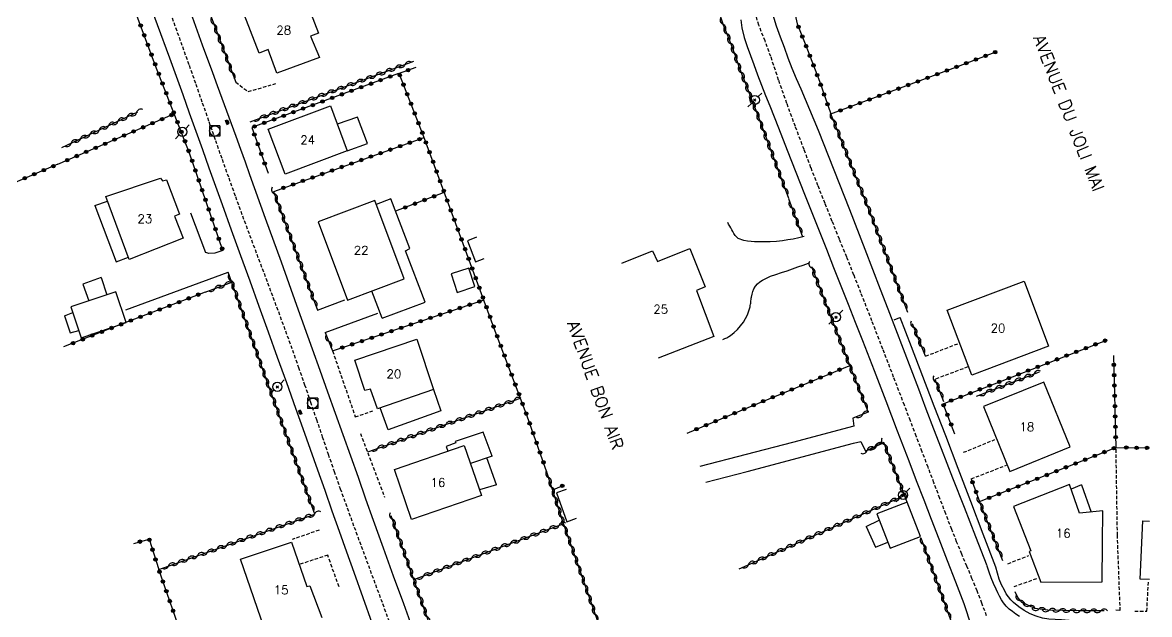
# Model space of a CAD drawing. Header units: millimetres. Extents: x 159000 to 160002, y 156999 to 158000.
# Drawn here: x 159836.4 to 160000, y 157281.5 to 157367.5 of the extents above; entities that cross this region are included whole.
import ezdxf
from ezdxf.enums import TextEntityAlignment as Align

# ---------------------------------------------------------------- set-up
doc = ezdxf.new("R2010")
doc.units = ezdxf.units.MM
doc.linetypes.add('DASHED', pattern=[0.75, 0.5, -0.25])
doc.layers.get('0').update_dxf_attribs({"linetype": 'CONTINUOUS'})
for name, color, linetype in [('W0001', 6, 'DASHED'), ('W0014', 7, 'CONTINUOUS'), ('W0017', 7, 'CONTINUOUS'), ('W0101', 7, 'CONTINUOUS'), ('W0104', 1, 'CONTINUOUS'), ('W0112', 1, 'DASHED'), ('W0310', 3, 'CONTINUOUS'), ('W0323', 7, 'CONTINUOUS'), ('W0401', 7, 'CONTINUOUS'), ('W0420', 7, 'CONTINUOUS'), ('W0473', 7, 'CONTINUOUS'), ('W0989', 7, 'CONTINUOUS'), ('W0991', 7, 'CONTINUOUS')]:
    doc.layers.add(name, color=color, linetype=linetype)
doc.styles.get("Standard").update_dxf_attribs({"font": 'romans.shx', "width": 0.85})

# ---------------------------------------------------------------- blocks, each defined once
blk = doc.blocks.new('T473')
for p, q in [((-0.166667, 0.166667), (0.166667, -0.166667)), ((-0.166667, -0.166667), (0.166667, 0.166667)), ((0.500001, 0.500001), (1.000002, 1.000002)), ((-1.000002, -1.000002), (-0.500001, -0.500001))]:
    blk.add_line(p, q)
blk.add_ellipse((0, 0), major_axis=(0.471405, 0.471405), ratio=1, start_param=5.4977871438, end_param=11.780972451)
blk = doc.blocks.new('T401')
for p, q in [((-0.3, 0.3), (0, 0.3)), ((-0.3, -0.25), (-0.3, 0.3)), ((-0.3, 0.15), (0, 0.15)), ((-0.3, 0), (0, 0)), ((0, 0.3), (0, -0.25)), ((-0.3, -0.15), (0, -0.15)), ((-0.3, -0.25), (-0.3, -0.3)), ((-0.3, -0.3), (0, -0.3)), ((0, -0.3), (0, -0.25))]:
    blk.add_line(p, q)
blk = doc.blocks.new('T420')
for p, q in [((0.75, 0.75), (-0.75, 0.75)), ((-0.75, 0.75), (-0.75, -0.75)), ((0.75, 0.75), (0.75, -0.75)), ((0.75, -0.75), (-0.75, -0.75))]:
    blk.add_line(p, q)
blk.add_ellipse((0, 0), major_axis=(-0.53, 0.53), ratio=1, start_param=3.926991, end_param=10.210176)
blk = doc.blocks.new('t310o')
at = {"color": 0, "linetype": 'Continuous'}
for centre, start, end in [((-0.5, 0.38), 216.8699, 323.1304), ((0.5, -0.37), 36.8699, 143.1303)]:
    blk.add_arc(centre, 0.625, start, end, dxfattribs=at)
blk = doc.blocks.new('t323o')
at = {"color": 0, "linetype": 'Continuous'}
for radius in [0.25, 0.15]:
    blk.add_circle((0, 0), radius, dxfattribs=at)

msp = doc.modelspace()

# ---------------------------------------------------------------- linework, layer by layer
at = {"layer": 'W0001'}
for points in [[(159976.34, 157281.34), (159975.67, 157283.15), (159974.97, 157284.96), (159974.23, 157286.74), (159973.49, 157288.53), (159972.74, 157290.31), (159972, 157292.09), (159971.29, 157293.89), (159970.42, 157296.14), (159969.56, 157298.39), (159968.71, 157300.65), (159967.85, 157302.9), (159967, 157305.16), (159966.14, 157307.41), (159965.28, 157309.66), (159964.42, 157311.92), (159962.85, 157316), (159961.28, 157320.08), (159959.7, 157324.16), (159958.11, 157328.23), (159957.08, 157330.83), (159956.04, 157333.43), (159954.99, 157336.03), (159953.94, 157338.62), (159952.9, 157341.22), (159951.86, 157343.82), (159950.84, 157346.42), (159949.85, 157349.04), (159948.58, 157352.4), (159947.34, 157355.76), (159946.15, 157359.15), (159945.02, 157362.55), (159944.19, 157364.82), (159943.27, 157367.13), (159942.55, 157369.55)], [(159858.06, 157368.19), (159859.57, 157364.01), (159860.55, 157361.29), (159861.51, 157358.57), (159862.46, 157355.84), (159863.41, 157353.12), (159864.37, 157350.39), (159865.32, 157347.66), (159866.29, 157344.94), (159867.27, 157342.22), (159868.29, 157339.43), (159869.32, 157336.64), (159870.37, 157333.86), (159871.42, 157331.08), (159872.46, 157328.3), (159873.5, 157325.51), (159874.53, 157322.72), (159875.55, 157319.93), (159876.43, 157317.42), (159877.31, 157314.9), (159878.17, 157312.38), (159879.02, 157309.86), (159879.88, 157307.34), (159880.74, 157304.82), (159881.61, 157302.31), (159882.49, 157299.8), (159883.5, 157297), (159884.51, 157294.22), (159885.54, 157291.44), (159886.57, 157288.66), (159887.6, 157285.88), (159888.63, 157283.1), (159889.65, 157280.32)]]:
    msp.add_lwpolyline(points, dxfattribs=at)
at = {"layer": 'W0014'}
for points in [[(159854.15, 157372.02), (159855.92, 157367.2), (159857.68, 157362.39), (159858.65, 157359.73), (159859.61, 157357.07), (159860.57, 157354.41), (159861.52, 157351.74), (159862.47, 157349.08), (159863.42, 157346.42), (159864.38, 157343.75), (159865.33, 157341.09), (159866.66, 157337.39), (159868, 157333.69), (159869.34, 157329.99), (159870.67, 157326.3), (159872.01, 157322.6), (159873.34, 157318.9), (159874.67, 157315.2), (159876, 157311.5), (159877.06, 157308.52), (159878.12, 157305.54), (159879.17, 157302.56), (159880.23, 157299.58), (159881.28, 157296.6), (159882.33, 157293.62), (159883.39, 157290.65), (159884.45, 157287.67), (159885.77, 157283.99), (159887.1, 157280.31)], [(159893.16, 157279.02), (159891.7, 157283.06), (159890.24, 157287.1), (159888.79, 157291.14), (159887.34, 157295.18), (159886.23, 157298.29), (159885.12, 157301.4), (159884.01, 157304.51), (159882.9, 157307.62), (159881.79, 157310.73), (159880.69, 157313.84), (159879.58, 157316.95), (159878.47, 157320.05), (159876.2, 157326.39), (159873.94, 157332.72), (159871.66, 157339.05), (159869.38, 157345.38), (159868.71, 157347.23), (159868.04, 157349.08), (159867.36, 157350.93), (159866.68, 157352.78), (159866.01, 157354.63), (159865.33, 157356.48), (159864.66, 157358.33), (159863.98, 157360.18), (159862.51, 157364.23), (159861.04, 157368.28)], [(159940.64, 157367.9), (159940.83, 157366.71), (159941.14, 157365.35), (159941.58, 157364.03), (159942.06, 157362.72), (159942.54, 157361.42), (159943.09, 157359.91), (159943.66, 157358.4), (159944.25, 157356.9), (159944.86, 157355.4)], [(159976.45, 157288.57), (159974.78, 157292.81), (159973.12, 157297.06), (159971.46, 157301.31), (159969.81, 157305.57), (159968.7, 157308.46), (159967.59, 157311.36), (159966.49, 157314.26), (159965.38, 157317.16), (159964.28, 157320.05), (159963.18, 157322.95), (159962.07, 157325.85), (159960.95, 157328.74), (159958.72, 157334.52), (159956.49, 157340.3), (159954.23, 157346.06), (159951.95, 157351.82), (159951.33, 157353.33), (159950.69, 157354.82), (159950.05, 157356.32), (159949.4, 157357.81), (159948.76, 157359.31), (159948.13, 157360.81), (159947.54, 157362.33), (159946.98, 157363.86), (159946.41, 157365.39), (159945.82, 157366.95), (159945.36, 157368.56)], [(159944.86, 157355.4), (159946.12, 157352.19), (159947.39, 157348.98), (159948.66, 157345.77), (159949.92, 157342.56), (159950.97, 157339.9), (159952.02, 157337.25), (159953.08, 157334.59), (159954.13, 157331.93), (159955.18, 157329.28), (159956.23, 157326.62), (159957.27, 157323.96), (159958.31, 157321.3), (159960.01, 157316.94), (159961.7, 157312.57), (159963.38, 157308.21), (159965.06, 157303.84), (159966.14, 157301.01), (159967.23, 157298.19), (159968.31, 157295.36), (159969.39, 157292.53), (159970.61, 157289.39), (159971.85, 157286.26), (159973.05, 157283.1), (159974.11, 157279.89)], [(159963.71, 157324.63), (159962.86, 157324.26)], [(159977.69, 157288.4), (159975.87, 157293.17), (159974.06, 157297.95), (159972.23, 157302.71), (159970.41, 157307.48), (159968.76, 157311.78), (159967.11, 157316.08), (159965.45, 157320.38), (159963.79, 157324.67)], [(159981.12, 157281.22), (159980.58, 157281.58), (159980.1, 157281.94), (159979.64, 157282.32), (159979.21, 157282.74), (159978.81, 157283.2), (159978.49, 157283.67), (159978.21, 157284.17), (159977.96, 157284.68), (159977.72, 157285.2), (159977.36, 157286.02), (159977.03, 157286.85), (159976.73, 157287.69), (159976.45, 157288.54)], [(159993.8, 157280.61), (159992.16, 157280.56), (159990.52, 157280.56), (159988.88, 157280.62), (159987.24, 157280.73), (159986.32, 157280.79), (159985.39, 157280.87), (159984.46, 157281.01), (159983.56, 157281.27), (159982.67, 157281.64), (159981.81, 157282.1), (159981.01, 157282.64), (159980.26, 157283.26), (159979.87, 157283.66), (159979.52, 157284.09), (159979.21, 157284.55), (159978.93, 157285.04), (159978.53, 157285.84), (159978.19, 157286.67), (159977.91, 157287.53), (159977.69, 157288.4)]]:
    msp.add_lwpolyline(points, dxfattribs=at)
at = {"layer": 'W0017'}
for points in [[(159862.95, 157334.05), (159860.79, 157339.82)], [(159949.85, 157336.42), (159949.07, 157336.22), (159948.28, 157336.05), (159947.49, 157335.92), (159946.69, 157335.81), (159945.82, 157335.72), (159944.94, 157335.67), (159944.07, 157335.65), (159943.19, 157335.66), (159942.67, 157335.67), (159942.14, 157335.69), (159941.61, 157335.75), (159941.1, 157335.85), (159940.82, 157335.92), (159940.55, 157336.02), (159940.29, 157336.14), (159940.06, 157336.31), (159939.83, 157336.55), (159939.65, 157336.84), (159939.5, 157337.13), (159939.34, 157337.41), (159939.19, 157337.67), (159939.04, 157337.94), (159938.89, 157338.2), (159938.75, 157338.47)], [(159865.44, 157334.37), (159864.28, 157334), (159863.4, 157333.95), (159862.95, 157334.08)], [(159938.06, 157321.49), (159938.35, 157321.6), (159938.64, 157321.73), (159938.92, 157321.89), (159939.18, 157322.06), (159939.7, 157322.48), (159940.19, 157322.94), (159940.63, 157323.44), (159941.03, 157323.98), (159941.35, 157324.51), (159941.61, 157325.07), (159941.82, 157325.65), (159942, 157326.23), (159942.04, 157326.4), (159942.07, 157326.58), (159942.09, 157326.75), (159942.11, 157326.93), (159942.12, 157327.1), (159942.14, 157327.28), (159942.16, 157327.45), (159942.2, 157327.63), (159942.3, 157328.03), (159942.41, 157328.44), (159942.57, 157328.83), (159942.78, 157329.2), (159943.08, 157329.54), (159943.43, 157329.82), (159943.8, 157330.06), (159944.18, 157330.28), (159944.95, 157330.65), (159945.76, 157330.93), (159946.57, 157331.19), (159947.38, 157331.45), (159948.15, 157331.73), (159948.93, 157332), (159949.71, 157332.27), (159950.49, 157332.53)], [(159851.34, 157325.76), (159866.23, 157331.25)], [(159879.19, 157325.75), (159883.15, 157327.22)], [(159880.31, 157322.49), (159887.96, 157325.27)], [(159956.92, 157310.05), (159957.06, 157308.89)], [(159957.06, 157308.89), (159948.15, 157306.5), (159934.7, 157303.03)], [(159935.58, 157300.75), (159941.57, 157302.31), (159957.02, 157306.41)], [(159957.02, 157306.41), (159958.11, 157306.63), (159958.77, 157305.27)]]:
    msp.add_lwpolyline(points, dxfattribs=at)
at = {"layer": 'W0101'}
for points in [[(159873.29, 157360.14), (159872.04, 157363.57), (159870.74, 157363.04), (159868.2, 157369.53), (159876.75, 157372.64), (159879.32, 157365.98), (159878.19, 157365.52), (159879.48, 157362.42)], [(159881.06, 157355.41), (159883.51, 157348.88), (159874.47, 157345.49), (159872.02, 157352.02)], [(159859.67, 157336.17), (159851.86, 157333.08), (159848.47, 157342.25), (159856.41, 157344.92), (159856.66, 157344.5), (159857.26, 157344.67), (159859.13, 157339.67), (159858.42, 157339.37)], [(159879.27, 157338.57), (159883.56, 157327.17), (159891.79, 157330.27), (159887.5, 157341.67)], [(159985.35, 157320.5), (159974.21, 157316.29), (159970.64, 157325.74), (159981.79, 157329.95)], [(159887.91, 157311.4), (159886.86, 157314.26), (159886.08, 157314.07), (159884.63, 157318.45), (159893.59, 157321.52), (159896.02, 157314.22)], [(159984.68, 157315.27), (159975.9, 157311.72), (159979.71, 157302.31), (159988.49, 157305.86)], [(159902.99, 157298.83), (159892.85, 157295.33), (159890.35, 157302.57), (159900.49, 157306.08)], [(159988.39, 157300.43), (159980.27, 157297.22), (159982.76, 157290.79), (159982.51, 157290.68), (159984.23, 157286.21), (159993.12, 157286.29), (159993.17, 157291.91), (159993.21, 157296.57), (159989.82, 157296.25)]]:
    msp.add_lwpolyline(points, close=True, dxfattribs=at)
for points in [[(159923.36, 157332.56), (159927.81, 157334.32), (159928.56, 157332.81), (159933.27, 157334.69), (159935.5, 157329.13), (159934.24, 157328.58), (159936.74, 157321.9)], [(159936.74, 157321.9), (159928.67, 157318.75)], [(160000, 157286.61), (159998.64, 157286.67), (159999.03, 157295.14), (160000, 157295.09)], [(159879.24, 157280.61), (159871.91, 157278.17), (159867.99, 157289.57), (159875.4, 157292.01), (159877.65, 157285.61), (159878.05, 157285.7), (159879.82, 157281.1)]]:
    msp.add_lwpolyline(points, dxfattribs=at)
at = {"layer": 'W0104'}
for points in [[(159883.51, 157348.88), (159886.45, 157349.92), (159884.99, 157353.76), (159882.06, 157352.74)], [(159888.6, 157324.58), (159894.82, 157326.9), (159891.95, 157334.36), (159892.6, 157334.68), (159889.83, 157341.89), (159887.72, 157341.09)], [(159846.86, 157340.92), (159848.71, 157341.58)], [(159846.86, 157340.92), (159849.95, 157332.75), (159851.73, 157333.42)], [(159902.29, 157336.32), (159900.97, 157335.81), (159902.15, 157332.76)], [(159902.15, 157332.76), (159903.38, 157333.24)], [(159847.79, 157330.47), (159845.13, 157329.49), (159845.97, 157327.07)], [(159847.79, 157330.47), (159848.6, 157327.96)], [(159888.6, 157324.58), (159887.09, 157328.5)], [(159842.47, 157324.88), (159843.66, 157325.38)], [(159842.47, 157324.88), (159843.28, 157322.44), (159844.54, 157322.77)], [(159896.02, 157314.22), (159897.08, 157311.1), (159889.47, 157308.33), (159888.31, 157311.54)], [(159904.53, 157304.5), (159903.23, 157308.01), (159899.17, 157306.65), (159899.27, 157306.45), (159897.86, 157305.94), (159898.1, 157305.25)], [(159904.53, 157304.5), (159901.39, 157303.46)], [(159905.2, 157300.37), (159903.8, 157304.26)], [(159905.2, 157300.37), (159902.73, 157299.61)], [(159915.3, 157299.7), (159913.87, 157299.19), (159915.37, 157295), (159916.79, 157295.51)], [(159990.14, 157300.36), (159988.62, 157299.74)], [(159990.14, 157300.36), (159991.54, 157296.41)], [(159958.87, 157294.33), (159960.77, 157295.25)], [(159958.87, 157294.33), (159960.21, 157291.3), (159962.02, 157292.01)]]:
    msp.add_lwpolyline(points, dxfattribs=at)
for points in [[(159899.49, 157328.3), (159902.05, 157329.15), (159901.16, 157331.83), (159898.6, 157330.98)], [(159849.91, 157328.4), (159843.38, 157326.2), (159844.89, 157321.72), (159851.42, 157323.93)], [(159966.73, 157292.85), (159964.81, 157297.82), (159960.43, 157296.14), (159962.35, 157291.16)]]:
    msp.add_lwpolyline(points, close=True, dxfattribs=at)
at = {"layer": 'W0112'}
for points in [[(159867.31, 157358.84), (159869.12, 157357.47), (159873.14, 157358.64)], [(159967.5, 157319.05), (159972.49, 157320.98)], [(159881.38, 157319.81), (159884.67, 157310.22), (159887.2, 157311.1)], [(159973.63, 157317.49), (159968.85, 157315.69)], [(159885.42, 157307.83), (159888.92, 157298.59)], [(159973, 157305.08), (159977.54, 157306.92)], [(159995.75, 157282.09), (159995.35, 157293.02), (159995.14, 157305.79)], [(159974.12, 157301.23), (159979.26, 157303.23)], [(159879.42, 157293.77), (159875.53, 157292.43)], [(159882.31, 157285.54), (159880.67, 157290.15), (159876.66, 157288.82)], [(159979.43, 157288.9), (159982.48, 157290.1)], [(159980.34, 157285.59), (159983.83, 157286.82)], [(159997.87, 157281.99), (159999.62, 157282.01), (159999.85, 157286.21)], [(159995.1, 157282.18), (159995.74, 157282.12)]]:
    msp.add_lwpolyline(points, dxfattribs=at)
at = {"layer": 'W0310'}
for points in [[(159863.34, 157369.33), (159867.32, 157358.84)], [(159937.53, 157368.91), (159938.09, 157367.17), (159938.78, 157365.51), (159939.41, 157363.86), (159939.87, 157362.56), (159940.34, 157361.25), (159940.83, 157359.96), (159941.32, 157358.66), (159941.83, 157357.37), (159942.33, 157356.08), (159942.82, 157354.78), (159943.31, 157353.49), (159944.39, 157350.61), (159945.46, 157347.74), (159946.53, 157344.86), (159947.6, 157341.98)], [(159869.39, 157353.09), (159893.2, 157361.88)], [(159842.05, 157349.33), (159853.1, 157354.51)], [(159964.89, 157325.39), (159959.5, 157339.78), (159953.74, 157354.22)], [(159872.82, 157342.98), (159879.19, 157325.75)], [(159947.6, 157341.95), (159949.63, 157336.37)], [(159950.92, 157332.05), (159956.45, 157317.72), (159959.15, 157310.92)], [(159878.8, 157296.1), (159872.01, 157314.93), (159866.23, 157331.25)], [(159862.89, 157328.36), (159866.77, 157329.78)], [(159967.5, 157319.05), (159965.57, 157323.76)], [(159880.31, 157322.49), (159881.35, 157319.8)], [(159968.85, 157315.69), (159970.11, 157312.44)], [(159974.87, 157313.22), (159984.02, 157316.79)], [(159886.52, 157305.17), (159908.66, 157312.93)], [(159959.15, 157310.92), (159956.92, 157310.05)], [(159964.81, 157297.82), (159961.41, 157306.52), (159958.77, 157305.27)], [(159958.77, 157305.27), (159961.12, 157306.37)], [(159920.02, 157280.14), (159914.86, 157294.91), (159912.5, 157302.21)], [(159940.41, 157288.17), (159964.43, 157298.81)], [(159978.72, 157289.33), (159975.33, 157297.92)], [(159856.13, 157288.08), (159878.8, 157296.1)], [(159889.86, 157295.92), (159896.15, 157278.18), (159901.45, 157262.78)], [(159893.17, 157286.6), (159914.84, 157294.68)], [(159966.81, 157292.65), (159975.34, 157269.15)], [(159993.43, 157282.08), (159989.71, 157282.06), (159985.23, 157282.17), (159983.36, 157282.38), (159981.5, 157283.27), (159980.88, 157284), (159980.48, 157284.81)]]:
    msp.add_lwpolyline(points, dxfattribs=at)
at = {"layer": 'W0323'}
for points in [[(159865.44, 157334.37), (159860.6, 157348.55), (159855.83, 157360.83), (159850.76, 157374.44), (159847.9, 157381.02), (159845.54, 157383.76), (159842.82, 157384.63), (159840.16, 157384.27), (159836.02, 157383.2), (159831.63, 157381.34), (159823.02, 157377.31), (159807.3, 157370.22)], [(159952.14, 157381.88), (159950.68, 157379.07), (159949.01, 157375.37), (159948.38, 157372.77), (159948.16, 157370.38), (159948.86, 157367.31), (159950.12, 157364.15), (159952.07, 157359.01), (159953.74, 157354.22)], [(159953.74, 157354.22), (159972.26, 157361.16), (159977.82, 157363.28)], [(159890.93, 157360.09), (159869.65, 157352.26), (159872.03, 157345.6)], [(159890.93, 157360.09), (159893.51, 157361.02)], [(159912.5, 157302.21), (159909.63, 157310.35), (159905.01, 157322.68), (159899.61, 157337.34), (159894.64, 157350.9), (159891.05, 157360.1)], [(159841.47, 157346.92), (159858.24, 157354.18)], [(159872.83, 157342.98), (159894.68, 157350.79)], [(159841.47, 157346.92), (159833.92, 157343.71)], [(159897.45, 157342.76), (159890.53, 157340.12)], [(159862.89, 157328.36), (159850.57, 157323.63), (159842.29, 157320.4)], [(159881.38, 157319.81), (159903.37, 157327.22)], [(159971.76, 157307.73), (159970.02, 157312.14), (159993.91, 157321.44)], [(159994.79, 157319.14), (159995.14, 157305.79)], [(159932.85, 157307.86), (159940.9, 157311.26), (159956.37, 157317.66)], [(159975.33, 157297.92), (159995.14, 157305.79)], [(159995.14, 157305.79), (160000, 157305.71)], [(159974.12, 157301.23), (159975.33, 157297.92)], [(159913.36, 157299.63), (159915.07, 157300.35)], [(159852.54, 157291.86), (159854.73, 157292.49), (159856.13, 157288.08)], [(159864.62, 157263.64), (159856.13, 157288.08)]]:
    msp.add_lwpolyline(points, dxfattribs=at)

# ---------------------------------------------------------------- block references
at = {"layer": 'W0310'}
for p, rotation in [((159864.13, 157367.25), 290.7503505491156), ((159938.07, 157367.24), 287.7497626309539), ((159864.66, 157365.85), 290.7503505491156), ((159938.64, 157365.85), 292.5621127834419), ((159865.19, 157364.45), 290.7503505491156), ((159939.18, 157364.46), 291.0223645723393), ((159865.72, 157363.04), 290.7503505491156), ((159939.7, 157363.05), 289.2205860376129), ((159866.25, 157361.64), 290.7503505491156), ((159890.5, 157360.88), 20.26102310142961), ((159891.9, 157361.4), 20.26102310142961), ((159940.2, 157361.63), 289.9704183495064), ((159866.78, 157360.24), 290.7503505491156), ((159886.27, 157359.32), 20.26102310142961), ((159887.68, 157359.84), 20.26102310142961), ((159889.09, 157360.36), 20.26102310142961), ((159940.73, 157360.23), 290.5557640058265), ((159941.26, 157358.83), 290.9765948818413), ((159882.05, 157357.77), 20.26102310142961), ((159883.46, 157358.29), 20.26102310142961), ((159884.87, 157358.8), 20.26102310142961), ((159941.8, 157357.43), 291.1890923083458), ((159877.83, 157356.21), 20.26102310142961), ((159879.24, 157356.73), 20.26102310142961), ((159880.65, 157357.25), 20.26102310142961), ((159942.34, 157356.03), 291.0326226476303), ((159852.92, 157354.42), 25.10141719992149), ((159873.61, 157354.65), 20.26102310142961), ((159875.02, 157355.17), 20.26102310142961), ((159876.42, 157355.69), 20.26102310142961), ((159942.88, 157354.63), 290.7073815623601), ((159848.84, 157352.52), 25.10141719992149), ((159850.2, 157353.15), 25.10141719992149), ((159851.56, 157353.79), 25.10141719992149), ((159870.8, 157353.61), 20.26102310142961), ((159872.2, 157354.13), 20.26102310142961), ((159943.41, 157353.23), 290.4869117881512), ((159954.08, 157353.37), 111.7630703597302), ((159846.13, 157351.24), 25.10141719992149), ((159847.49, 157351.88), 25.10141719992149), ((159943.94, 157351.82), 290.4869117881512), ((159954.63, 157351.97), 111.7630703597302), ((159955.19, 157350.58), 111.7630703597302), ((159843.41, 157349.97), 25.10141719992149), ((159844.77, 157350.61), 25.10141719992149), ((159944.46, 157350.42), 290.4394225165354), ((159944.99, 157349.01), 290.4394225165354), ((159955.74, 157349.19), 111.7630703597302), ((159945.51, 157347.6), 290.3919356256263), ((159956.3, 157347.79), 111.7630703597302), ((159946.03, 157346.2), 290.3919356256263), ((159956.86, 157346.4), 111.7630703597302), ((159946.55, 157344.79), 290.3444511176623), ((159957.41, 157345.01), 111.7630703597302), ((159872.95, 157342.63), 290.2873922330792), ((159947.08, 157343.39), 290.3444511176623), ((159957.97, 157343.62), 111.7630703597302), ((159873.47, 157341.23), 290.2873922330792), ((159958.53, 157342.22), 111.7630703597302), ((159959.08, 157340.83), 111.7630703597302), ((159873.99, 157339.82), 290.2873922330792), ((159948.09, 157340.6), 290.0465971492284), ((159948.6, 157339.19), 290.0465971492284), ((159959.63, 157339.43), 110.5403417706906), ((159874.51, 157338.41), 290.2873922330792), ((159949.12, 157337.78), 290.0465971492284), ((159960.16, 157338.03), 110.5403417706906), ((159875.03, 157337.01), 290.2873922330792), ((159960.68, 157336.62), 110.5403417706906), ((159875.55, 157335.6), 290.2873922330792), ((159876.07, 157334.19), 290.2873922330792), ((159961.21, 157335.22), 110.5403417706906), ((159876.59, 157332.78), 290.2873922330792), ((159961.74, 157333.81), 110.5403417706906), ((159877.11, 157331.38), 290.2873922330792), ((159950.98, 157331.88), 291.1189449645356), ((159962.26, 157332.41), 110.5403417706906), ((159962.79, 157331.01), 110.5403417706906), ((159866.67, 157330), 109.4857455814355), ((159877.63, 157329.97), 290.2873922330792), ((159951.52, 157330.48), 291.1189449645356), ((159963.31, 157329.6), 110.5403417706906), ((159864.3, 157328.88), 19.98903616637424), ((159865.71, 157329.39), 19.98903616637424), ((159867.17, 157328.59), 109.4857455814355), ((159878.15, 157328.56), 290.2873922330792), ((159952.06, 157329.08), 291.1189449645356), ((159952.6, 157327.68), 291.1189449645356), ((159963.84, 157328.2), 110.5403417706906), ((159867.67, 157327.17), 109.4857455814355), ((159878.67, 157327.16), 290.2873922330792), ((159953.14, 157326.28), 291.1189449645356), ((159964.37, 157326.79), 110.5403417706906), ((159868.17, 157325.76), 109.4857455814355), ((159868.67, 157324.35), 109.4857455814355), ((159953.68, 157324.88), 291.1189449645356), ((159869.18, 157322.93), 109.4857455814355), ((159954.22, 157323.49), 291.1189449645356), ((159965.79, 157323.21), 112.286441535725), ((159869.68, 157321.52), 109.4857455814355), ((159880.81, 157321.2), 291.1432912475834), ((159954.76, 157322.09), 291.1189449645356), ((159966.36, 157321.82), 112.286441535725), ((159870.18, 157320.1), 109.4857455814355), ((159955.3, 157320.69), 291.1189449645356), ((159966.93, 157320.43), 112.286441535725), ((159870.68, 157318.69), 109.4857455814355), ((159955.84, 157319.29), 291.1189449645356), ((159956.38, 157317.89), 291.1189449645356), ((159871.18, 157317.27), 109.4857455814355), ((159956.94, 157316.49), 291.6720377665523), ((159871.68, 157315.86), 109.4857455814355), ((159872.18, 157314.45), 109.8319532603386), ((159957.49, 157315.1), 291.6720377665523), ((159969.03, 157315.24), 291.218149926148), ((159980.46, 157315.4), 21.31181572480441), ((159981.86, 157315.94), 21.31181572480441), ((159983.25, 157316.49), 21.31181572480441), ((159872.69, 157313.04), 109.8319532603386), ((159958.04, 157313.71), 291.6720377665523), ((159969.57, 157313.84), 291.218149926148), ((159976.27, 157313.76), 21.31181572480441), ((159977.66, 157314.31), 21.31181572480441), ((159979.06, 157314.85), 21.31181572480441), ((159873.2, 157311.63), 109.8319532603386), ((159906.34, 157312.12), 19.31758816511723), ((159907.75, 157312.62), 19.31758816511723), ((159958.6, 157312.31), 291.6720377665523), ((159873.71, 157310.21), 109.8319532603386), ((159900.67, 157310.13), 19.31758816511723), ((159902.09, 157310.63), 19.31758816511723), ((159903.51, 157311.13), 19.31758816511723), ((159904.92, 157311.62), 19.31758816511723), ((159958.32, 157310.59), 201.3260657825282), ((159874.22, 157308.8), 109.8319532603386), ((159896.43, 157308.65), 19.31758816511723), ((159897.84, 157309.14), 19.31758816511723), ((159899.26, 157309.64), 19.31758816511723), ((159874.72, 157307.39), 109.8319532603386), ((159892.18, 157307.16), 19.31758816511723), ((159893.6, 157307.65), 19.31758816511723), ((159895.01, 157308.15), 19.31758816511723), ((159875.23, 157305.98), 109.8319532603386), ((159887.93, 157305.67), 19.31758816511723), ((159889.35, 157306.16), 19.31758816511723), ((159890.77, 157306.66), 19.31758816511723), ((159959, 157305.38), 205.2397685500058), ((159960.13, 157305.9), 24.91833737635957), ((159960.35, 157306.02), 205.2397685500058), ((159961.53, 157306.2), 111.3957178853585), ((159962.08, 157304.81), 111.3957178853585), ((159875.74, 157304.57), 109.8319532603386), ((159876.25, 157303.16), 109.8319532603386), ((159962.62, 157303.41), 111.3957178853585), ((159876.76, 157301.75), 109.8319532603386), ((159912.75, 157301.43), 107.939200432299), ((159963.17, 157302.01), 111.3957178853585), ((159877.27, 157300.34), 109.8319532603386), ((159913.21, 157300), 107.939200432299), ((159963.72, 157300.62), 111.3957178853585), ((159877.78, 157298.93), 109.8319532603386), ((159913.67, 157298.57), 107.939200432299), ((159963.72, 157298.5), 23.89685526184325), ((159964.26, 157299.22), 111.3957178853585), ((159878.29, 157297.52), 109.8319532603386), ((159914.14, 157297.15), 107.939200432299), ((159960.98, 157297.28), 23.89685526184325), ((159962.35, 157297.89), 23.89685526184325), ((159975.41, 157297.71), 111.5292718591806), ((159877.34, 157295.59), 19.48841044714214), ((159878.75, 157296.09), 19.48841044714214), ((159890.07, 157295.35), 289.5028670863304), ((159914.6, 157295.72), 107.939200432299), ((159956.87, 157295.46), 23.89685526184325), ((159958.24, 157296.07), 23.89685526184325), ((159959.61, 157296.67), 23.89685526184325), ((159975.96, 157296.31), 111.5292718591806), ((159976.51, 157294.91), 111.5292718591806), ((159873.1, 157294.09), 19.48841044714214), ((159874.51, 157294.59), 19.48841044714214), ((159875.92, 157295.09), 19.48841044714214), ((159890.57, 157293.93), 289.5028670863304), ((159912.85, 157293.94), 20.44584889526477), ((159914.26, 157294.46), 20.44584889526477), ((159915.07, 157294.3), 109.2465085325429), ((159952.75, 157293.63), 23.89685526184325), ((159954.12, 157294.24), 23.89685526184325), ((159955.49, 157294.85), 23.89685526184325), ((159977.06, 157293.52), 111.5292718591806), ((159867.44, 157292.09), 19.48841044714214), ((159868.85, 157292.59), 19.48841044714214), ((159870.27, 157293.09), 19.48841044714214), ((159871.68, 157293.59), 19.48841044714214), ((159891.07, 157292.52), 289.5028670863304), ((159908.64, 157292.36), 20.44584889526477), ((159910.04, 157292.89), 20.44584889526477), ((159911.45, 157293.41), 20.44584889526477), ((159915.57, 157292.88), 109.2465085325429), ((159950.01, 157292.42), 23.89685526184325), ((159951.38, 157293.03), 23.89685526184325), ((159967.15, 157291.71), 289.9506020590092), ((159977.62, 157292.12), 111.5292718591806), ((159863.2, 157290.58), 19.48841044714214), ((159864.61, 157291.08), 19.48841044714214), ((159866.03, 157291.58), 19.48841044714214), ((159891.57, 157291.11), 289.5028670863304), ((159904.42, 157290.79), 20.44584889526477), ((159905.82, 157291.32), 20.44584889526477), ((159907.23, 157291.84), 20.44584889526477), ((159916.06, 157291.46), 109.2465085325429), ((159916.56, 157290.05), 109.2465085325429), ((159945.89, 157290.6), 23.89685526184325), ((159947.27, 157291.2), 23.89685526184325), ((159948.64, 157291.81), 23.89685526184325), ((159967.66, 157290.3), 289.9506020590092), ((159978.17, 157290.73), 111.5292718591806), ((159858.96, 157289.08), 19.48841044714214), ((159860.37, 157289.58), 19.48841044714214), ((159861.78, 157290.08), 19.48841044714214), ((159892.07, 157289.69), 289.5028670863304), ((159892.57, 157288.28), 289.5028670863304), ((159900.2, 157289.22), 20.44584889526477), ((159901.61, 157289.74), 20.44584889526477), ((159903.01, 157290.27), 20.44584889526477), ((159917.05, 157288.63), 109.2465085325429), ((159941.78, 157288.77), 23.89685526184325), ((159943.15, 157289.38), 23.89685526184325), ((159944.52, 157289.99), 23.89685526184325), ((159968.17, 157288.89), 289.9506020590092), ((159857.54, 157288.58), 19.48841044714214), ((159893.07, 157286.86), 289.5028670863304), ((159894.58, 157287.12), 20.44584889526477), ((159895.99, 157287.65), 20.44584889526477), ((159897.39, 157288.17), 20.44584889526477), ((159898.8, 157288.7), 20.44584889526477), ((159917.55, 157287.22), 109.2465085325429), ((159968.68, 157287.48), 289.9506020590092), ((159893.57, 157285.45), 289.5028670863304), ((159918.04, 157285.8), 109.2465085325429), ((159969.19, 157286.07), 289.9506020590092), ((159894.07, 157284.04), 289.5028670863304), ((159918.54, 157284.38), 109.2465085325429), ((159969.71, 157284.66), 289.9506020590092), ((159981.26, 157283.55), 130.3622675225431), ((159894.57, 157282.62), 289.5028670863304), ((159919.03, 157282.97), 109.2465085325429), ((159970.22, 157283.25), 289.9506020590092), ((159970.73, 157281.84), 289.9506020590092), ((159982.52, 157282.78), 154.5628679905717), ((159895.07, 157281.21), 289.5028670863304), ((159919.52, 157281.55), 109.2465085325429), ((159983.93, 157282.32), 173.5956472736159), ((159985.42, 157282.17), 178.5321806747237), ((159986.92, 157282.13), 178.5321806747237), ((159988.42, 157282.09), 178.5321806747237), ((159989.92, 157282.06), 180.3085364871363), ((159991.42, 157282.07), 180.3085364871363), ((159992.92, 157282.07), 180.3085364871363)]:
    msp.add_blockref('t310o', p, dxfattribs=dict(at, rotation=rotation))
at = {"layer": 'W0323'}
for p, rotation in [((159853.51, 157367.06), 110.4355111779796), ((159949.03, 157366.87), 291.7326233175373), ((159854.03, 157365.65), 110.4355111779796), ((159854.56, 157364.25), 110.4355111779796), ((159949.59, 157365.47), 291.7326233175373), ((159855.08, 157362.84), 110.4355111779796), ((159950.14, 157364.08), 290.8155484427317), ((159950.68, 157362.68), 290.8155484427317), ((159976.2, 157362.66), 20.9004057182895), ((159977.6, 157363.2), 20.9004057182895), ((159855.61, 157361.44), 110.4355111779796), ((159951.21, 157361.28), 290.8155484427317), ((159972, 157361.06), 20.54282515074337), ((159973.4, 157361.59), 20.9004057182895), ((159974.8, 157362.13), 20.9004057182895), ((159856.14, 157360.04), 111.1935601965533), ((159889.76, 157359.66), 200.1899184191097), ((159891.13, 157359.88), 111.3304397765557), ((159892.34, 157360.59), 19.83572711003583), ((159951.74, 157359.87), 290.8155484427317), ((159967.78, 157359.48), 20.54282515074337), ((159969.19, 157360.01), 20.54282515074337), ((159970.59, 157360.53), 20.54282515074337), ((159856.68, 157358.64), 111.1935601965533), ((159885.54, 157358.1), 200.1899184191097), ((159886.95, 157358.62), 200.1899184191097), ((159888.35, 157359.14), 200.1899184191097), ((159891.68, 157358.48), 111.3304397765557), ((159952.26, 157358.47), 289.1599922986518), ((159963.57, 157357.9), 20.54282515074337), ((159964.97, 157358.43), 20.54282515074337), ((159966.38, 157358.95), 20.54282515074337), ((159857.22, 157357.24), 111.1935601965533), ((159881.32, 157356.55), 200.1899184191097), ((159882.72, 157357.07), 200.1899184191097), ((159884.13, 157357.59), 200.1899184191097), ((159892.22, 157357.09), 111.3304397765557), ((159952.75, 157357.05), 289.1599922986518), ((159959.36, 157356.32), 20.54282515074337), ((159960.76, 157356.85), 20.54282515074337), ((159962.16, 157357.37), 20.54282515074337), ((159857.77, 157355.84), 111.1935601965533), ((159858.31, 157354.44), 111.1935601965533), ((159875.68, 157354.48), 200.1899184191097), ((159877.09, 157355), 200.1899184191097), ((159878.5, 157355.51), 200.1899184191097), ((159879.91, 157356.03), 200.1899184191097), ((159892.77, 157355.69), 111.3304397765557), ((159953.24, 157355.63), 289.1599922986518), ((159955.14, 157354.74), 20.54282515074337), ((159956.55, 157355.27), 20.54282515074337), ((159957.95, 157355.8), 20.54282515074337), ((159855.23, 157352.88), 23.42006294437499), ((159856.61, 157353.48), 23.42006294437499), ((159857.99, 157354.07), 23.42006294437499), ((159858.85, 157353.04), 111.1935601965533), ((159871.46, 157352.93), 200.1899184191097), ((159872.87, 157353.44), 200.1899184191097), ((159874.28, 157353.96), 200.1899184191097), ((159893.31, 157354.29), 111.3304397765557), ((159893.86, 157352.89), 111.3304397765557), ((159852.48, 157351.69), 23.42006294437499), ((159853.86, 157352.28), 23.42006294437499), ((159859.39, 157351.64), 111.1935601965533), ((159870.01, 157351.25), 289.6729048418046), ((159870.05, 157352.41), 200.1899184191097), ((159894.41, 157351.5), 111.3304397765557), ((159848.35, 157349.9), 23.42006294437499), ((159849.73, 157350.5), 23.42006294437499), ((159851.1, 157351.09), 23.42006294437499), ((159859.94, 157350.25), 111.1935601965533), ((159870.51, 157349.84), 289.6729048418046), ((159891.19, 157349.54), 19.65465451115313), ((159892.6, 157350.05), 19.65465451115313), ((159894.02, 157350.55), 19.65465451115313), ((159894.93, 157350.09), 110.1294772124909), ((159844.22, 157348.11), 23.42006294437499), ((159845.6, 157348.71), 23.42006294437499), ((159846.98, 157349.3), 23.42006294437499), ((159860.48, 157348.85), 111.1935601965533), ((159871.02, 157348.43), 289.6729048418046), ((159886.95, 157348.03), 19.65465451115313), ((159888.36, 157348.53), 19.65465451115313), ((159889.78, 157349.04), 19.65465451115313), ((159895.45, 157348.68), 110.1294772124909), ((159840.83, 157346.64), 203.0110510581507), ((159842.85, 157347.51), 23.42006294437499), ((159860.98, 157347.43), 108.8763745906618), ((159871.52, 157347.02), 289.6729048418046), ((159882.71, 157346.52), 19.65465451115313), ((159884.13, 157347.02), 19.65465451115313), ((159885.54, 157347.53), 19.65465451115313), ((159895.97, 157347.28), 110.1294772124909), ((159836.68, 157344.89), 203.0110510581507), ((159838.06, 157345.47), 203.0110510581507), ((159839.44, 157346.06), 203.0110510581507), ((159861.46, 157346.01), 108.8763745906618), ((159878.48, 157345), 19.65465451115313), ((159879.89, 157345.51), 19.65465451115313), ((159881.3, 157346.01), 19.65465451115313), ((159896.48, 157345.87), 110.1294772124909), ((159861.95, 157344.59), 108.8763745906618), ((159862.43, 157343.17), 108.8763745906618), ((159874.24, 157343.49), 19.65465451115313), ((159875.65, 157343.99), 19.65465451115313), ((159877.06, 157344.5), 19.65465451115313), ((159897, 157344.46), 110.1294772124909), ((159897.52, 157343.05), 110.1294772124909), ((159862.92, 157341.75), 108.8763745906618), ((159894.73, 157341.72), 200.9043297922812), ((159896.13, 157342.26), 200.9043297922812), ((159898.03, 157341.64), 110.1294772124909), ((159863.4, 157340.34), 108.8763745906618), ((159891.93, 157340.65), 200.9043297922812), ((159893.33, 157341.19), 200.9043297922812), ((159898.55, 157340.23), 110.1294772124909), ((159863.89, 157338.92), 108.8763745906618), ((159899.06, 157338.83), 110.1294772124909), ((159864.37, 157337.5), 108.8763745906618), ((159899.58, 157337.42), 110.1294772124909), ((159864.86, 157336.08), 108.8763745906618), ((159900.1, 157336.01), 110.2156213026456), ((159865.34, 157334.66), 108.8763745906618), ((159900.62, 157334.6), 110.2156213026456), ((159901.14, 157333.19), 110.2156213026456), ((159901.65, 157331.79), 110.2156213026456), ((159902.17, 157330.38), 110.2156213026456), ((159902.69, 157328.97), 110.2156213026456), ((159859.08, 157326.9), 201.0138245242088), ((159860.48, 157327.44), 201.0138245242088), ((159861.88, 157327.98), 201.0138245242088), ((159902.7, 157326.99), 18.63012377144581), ((159903.21, 157327.56), 110.2156213026456), ((159854.88, 157325.29), 201.0138245242088), ((159856.28, 157325.83), 201.0138245242088), ((159857.68, 157326.36), 201.0138245242088), ((159897.01, 157325.08), 18.63012377144581), ((159898.43, 157325.56), 18.63012377144581), ((159899.86, 157326.04), 18.63012377144581), ((159901.28, 157326.52), 18.63012377144581), ((159903.73, 157326.16), 110.2156213026456), ((159850.68, 157323.67), 201.0138245242088), ((159852.08, 157324.21), 201.0138245242088), ((159853.48, 157324.75), 201.0138245242088), ((159892.75, 157323.64), 18.63012377144581), ((159894.17, 157324.12), 18.63012377144581), ((159895.59, 157324.6), 18.63012377144581), ((159904.25, 157324.75), 110.2156213026456), ((159904.76, 157323.34), 110.2156213026456), ((159846.48, 157322.04), 201.346910463432), ((159847.88, 157322.58), 201.346910463432), ((159849.28, 157323.13), 201.346910463432), ((159887.06, 157321.72), 18.63012377144581), ((159888.48, 157322.2), 18.63012377144581), ((159889.91, 157322.68), 18.63012377144581), ((159891.33, 157323.16), 18.63012377144581), ((159905.29, 157321.94), 110.555536014326), ((159843.69, 157320.94), 201.346910463432), ((159845.09, 157321.49), 201.346910463432), ((159882.8, 157320.29), 18.63012377144581), ((159884.22, 157320.77), 18.63012377144581), ((159885.64, 157321.24), 18.63012377144581), ((159905.81, 157320.53), 110.555536014326), ((159990.77, 157320.21), 21.26595050077994), ((159992.17, 157320.76), 21.26595050077994), ((159993.56, 157321.3), 21.26595050077994), ((159906.34, 157319.13), 110.555536014326), ((159986.58, 157318.58), 21.26595050077994), ((159987.97, 157319.13), 21.26595050077994), ((159989.37, 157319.67), 21.26595050077994), ((159906.87, 157317.72), 110.555536014326), ((159955, 157317.09), 22.48063361689851), ((159982.38, 157316.95), 21.26595050077994), ((159983.78, 157317.49), 21.26595050077994), ((159985.18, 157318.04), 21.26595050077994), ((159994.83, 157317.79), 271.4993965024992), ((159907.39, 157316.32), 110.555536014326), ((159950.84, 157315.37), 22.48063361689851), ((159952.23, 157315.95), 22.48063361689851), ((159953.62, 157316.52), 22.48063361689851), ((159978.19, 157315.32), 21.26595050077994), ((159979.59, 157315.86), 21.26595050077994), ((159980.98, 157316.4), 21.26595050077994), ((159994.87, 157316.29), 271.4993965024992), ((159907.92, 157314.91), 110.555536014326), ((159908.45, 157313.51), 110.555536014326), ((159946.69, 157313.65), 22.48063361689851), ((159948.07, 157314.22), 22.48063361689851), ((159949.46, 157314.8), 22.48063361689851), ((159973.99, 157313.68), 21.26595050077994), ((159975.39, 157314.23), 21.26595050077994), ((159976.79, 157314.77), 21.26595050077994), ((159994.91, 157314.79), 271.4993965024992), ((159908.97, 157312.1), 110.555536014326), ((159942.53, 157311.93), 22.48063361689851), ((159943.91, 157312.5), 22.48063361689851), ((159945.3, 157313.08), 22.48063361689851), ((159970.11, 157311.92), 111.5812495601107), ((159971.2, 157312.6), 21.26595050077994), ((159972.6, 157313.14), 21.26595050077994), ((159994.95, 157313.29), 271.4993965024992), ((159909.5, 157310.7), 110.555536014326), ((159939.76, 157310.78), 22.88933546106165), ((159941.14, 157311.36), 22.48063361689851), ((159970.66, 157310.52), 111.5812495601107), ((159994.99, 157311.79), 271.4993965024992), ((159910, 157309.29), 109.399489717728), ((159935.61, 157309.03), 22.88933546106165), ((159936.99, 157309.61), 22.88933546106165), ((159938.38, 157310.19), 22.88933546106165), ((159971.21, 157309.13), 111.5812495601107), ((159995.02, 157310.29), 271.4993965024992), ((159995.06, 157308.79), 271.4993965024992), ((159910.5, 157307.87), 109.399489717728), ((159934.23, 157308.44), 22.88933546106165), ((159995.1, 157307.29), 271.4993965024992), ((159911, 157306.46), 109.399489717728), ((159994.84, 157305.67), 21.67964391169381), ((159996.64, 157305.77), 359.0399229343708), ((159998.14, 157305.74), 359.0399229343708), ((159999.64, 157305.72), 359.0399229343708), ((159911.5, 157305.04), 109.399489717728), ((159990.66, 157304.01), 21.67964391169381), ((159992.06, 157304.57), 21.67964391169381), ((159993.45, 157305.12), 21.67964391169381), ((159912, 157303.63), 109.399489717728), ((159986.48, 157302.35), 21.67964391169381), ((159987.88, 157302.9), 21.67964391169381), ((159989.27, 157303.46), 21.67964391169381), ((159974.3, 157300.73), 290.0691778451039), ((159982.3, 157300.69), 21.67964391169381), ((159983.69, 157301.24), 21.67964391169381), ((159985.09, 157301.79), 21.67964391169381), ((159914.74, 157300.21), 22.88933546103644), ((159974.82, 157299.32), 290.0691778451039), ((159978.12, 157299.02), 21.67964391169381), ((159979.51, 157299.58), 21.67964391169381), ((159980.91, 157300.13), 21.67964391169381), ((159976.72, 157298.47), 21.67964391169381), ((159854.77, 157292.37), 287.6238255050442), ((159853.41, 157292.11), 16.11674725419553), ((159855.22, 157290.94), 287.6238255050442), ((159855.67, 157289.51), 287.6238255050442), ((159856.25, 157287.73), 109.1653672347782), ((159856.74, 157286.31), 109.1653672347782), ((159857.24, 157284.9), 109.1653672347782), ((159857.73, 157283.48), 109.1653672347782), ((159858.22, 157282.06), 109.1653672347782)]:
    msp.add_blockref('t323o', p, dxfattribs=dict(at, rotation=rotation))
at = {"layer": 'W0401'}
for p, rotation in [((159866.21, 157353.1), 20.10664621925751), ((159876.54, 157310.84), 199.6523753465163)]:
    msp.add_blockref('T401', p, dxfattribs=dict(at, rotation=rotation))
at = {"layer": 'W0420'}
for p in [(159864.27, 157351.76), (159878.49, 157312.2)]:
    msp.add_blockref('T420', p, dxfattribs=at)
at = {"layer": 'W0473'}
for p in [(159942.69, 157356.25), (159859.57, 157351.62), (159954.46, 157324.71), (159873.35, 157314.59), (159964.22, 157298.88)]:
    msp.add_blockref('T473', p, dxfattribs=at)

# ---------------------------------------------------------------- texts
at = {"layer": 'W0989'}
for s, rotation, p in [('AVENUE DU JOLI MAI', 291.3192, (159983.08, 157365.26)), ('AVENUE BON AIR', 289.7235, (159915.42, 157323.79))]:
    msp.add_text(s, height=1.75, rotation=rotation, dxfattribs=at).set_placement(p)
at = {"layer": 'W0991'}
for s, p in [('28', (159874.29, 157366.39)), ('24', (159877.76, 157350.45)), ('23', (159854.12, 157339)), ('22', (159885.53, 157334.42)), ('25', (159929.03, 157325.87)), ('20', (159978, 157323.12)), ('20', (159890.28, 157316.46)), ('18', (159982.2, 157308.79)), ('16', (159896.67, 157300.7)), ('16', (159987.48, 157293.32)), ('15', (159873.91, 157285.09))]:
    msp.add_text(s, height=1.25, dxfattribs=at).set_placement(p, align=Align.MIDDLE_CENTER)

doc.saveas('drawing.dxf')
